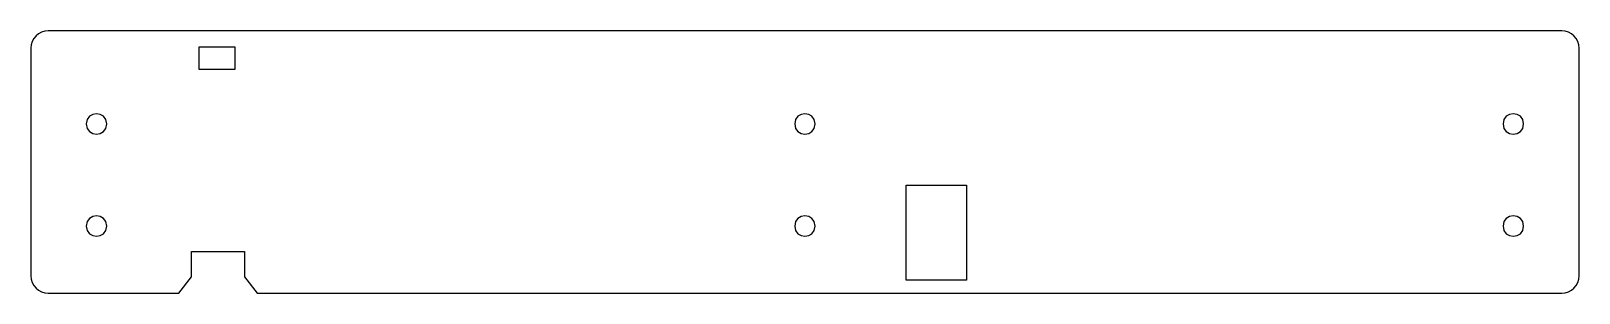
# Model space of a CAD drawing. Extents: x 0 to 11.2, y 0.1 to 2.
import ezdxf

# ---------------------------------------------------------------- set-up
doc = ezdxf.new("R2010")
doc.units = 0
doc.layers.add('Layer_1', color=7, linetype='CONTINUOUS')

msp = doc.modelspace()

# ---------------------------------------------------------------- linework, layer by layer
at = {"layer": 'Layer_1', "color": 1}
for p, q in [((11.08, 2.032333), (0.13, 2.032333)), ((0.005, 1.907333), (0.005, 0.257333)), ((1.222418, 1.917939), (1.479789, 1.917939)), ((1.222418, 1.752486), (1.222418, 1.917939)), ((1.479789, 1.917939), (1.479789, 1.752486)), ((11.205, 0.257333), (11.205, 1.907333)), ((1.479789, 1.752486), (1.222418, 1.752486)), ((6.337618, 0.914259), (6.774517, 0.914259)), ((6.337618, 0.225304), (6.337618, 0.914259)), ((6.774517, 0.914259), (6.774517, 0.225304)), ((1.167261, 0.25091), (1.167261, 0.433462)), ((1.167261, 0.433462), (1.548728, 0.433462)), ((1.548728, 0.433462), (1.548728, 0.25091)), ((1.074748, 0.132333), (1.167261, 0.25091)), ((1.548728, 0.25091), (1.641241, 0.132333)), ((6.774517, 0.225304), (6.337618, 0.225304)), ((0.13, 0.132333), (1.074748, 0.132333)), ((1.641241, 0.132333), (11.08, 0.132333))]:
    msp.add_line(p, q, dxfattribs=at)
for points in [[(0.13, 2.032333), (0.06075, 2.032333), (0.005, 1.976583), (0.005, 1.907333)], [(11.205, 1.907333), (11.205, 1.976583), (11.14925, 2.032333), (11.08, 2.032333)], [(0.005, 0.257333), (0.005, 0.188083), (0.06075, 0.132333), (0.13, 0.132333)], [(11.08, 0.132333), (11.14925, 0.132333), (11.205, 0.188083), (11.205, 0.257333)]]:
    msp.add_open_spline(points, degree=3, dxfattribs=at)
at = {"layer": 'Layer_1', "color": 7}
for points in [[(0.553522, 1.357848), (0.553522, 1.456535), (0.405519, 1.456535), (0.405519, 1.357848)], [(5.678522, 1.357848), (5.678522, 1.456535), (5.530519, 1.456535), (5.530519, 1.357848)], [(10.803522, 1.357848), (10.803522, 1.456535), (10.655519, 1.456535), (10.655519, 1.357848)], [(0.405519, 1.357848), (0.405519, 1.259161), (0.553522, 1.259161), (0.553522, 1.357848)], [(5.530519, 1.357848), (5.530519, 1.259161), (5.678522, 1.259161), (5.678522, 1.357848)], [(10.655519, 1.357848), (10.655519, 1.259161), (10.803522, 1.259161), (10.803522, 1.357848)], [(0.553522, 0.61783), (0.553522, 0.716517), (0.405519, 0.716517), (0.405519, 0.61783)], [(5.678522, 0.61783), (5.678522, 0.716517), (5.530519, 0.716517), (5.530519, 0.61783)], [(10.803522, 0.61783), (10.803522, 0.716517), (10.655519, 0.716517), (10.655519, 0.61783)], [(0.405519, 0.61783), (0.405519, 0.519198), (0.553522, 0.519198), (0.553522, 0.61783)], [(5.530519, 0.61783), (5.530519, 0.519198), (5.678522, 0.519198), (5.678522, 0.61783)], [(10.655519, 0.61783), (10.655519, 0.519198), (10.803522, 0.519198), (10.803522, 0.61783)]]:
    msp.add_open_spline(points, degree=3, dxfattribs=at)

doc.saveas('drawing.dxf')
